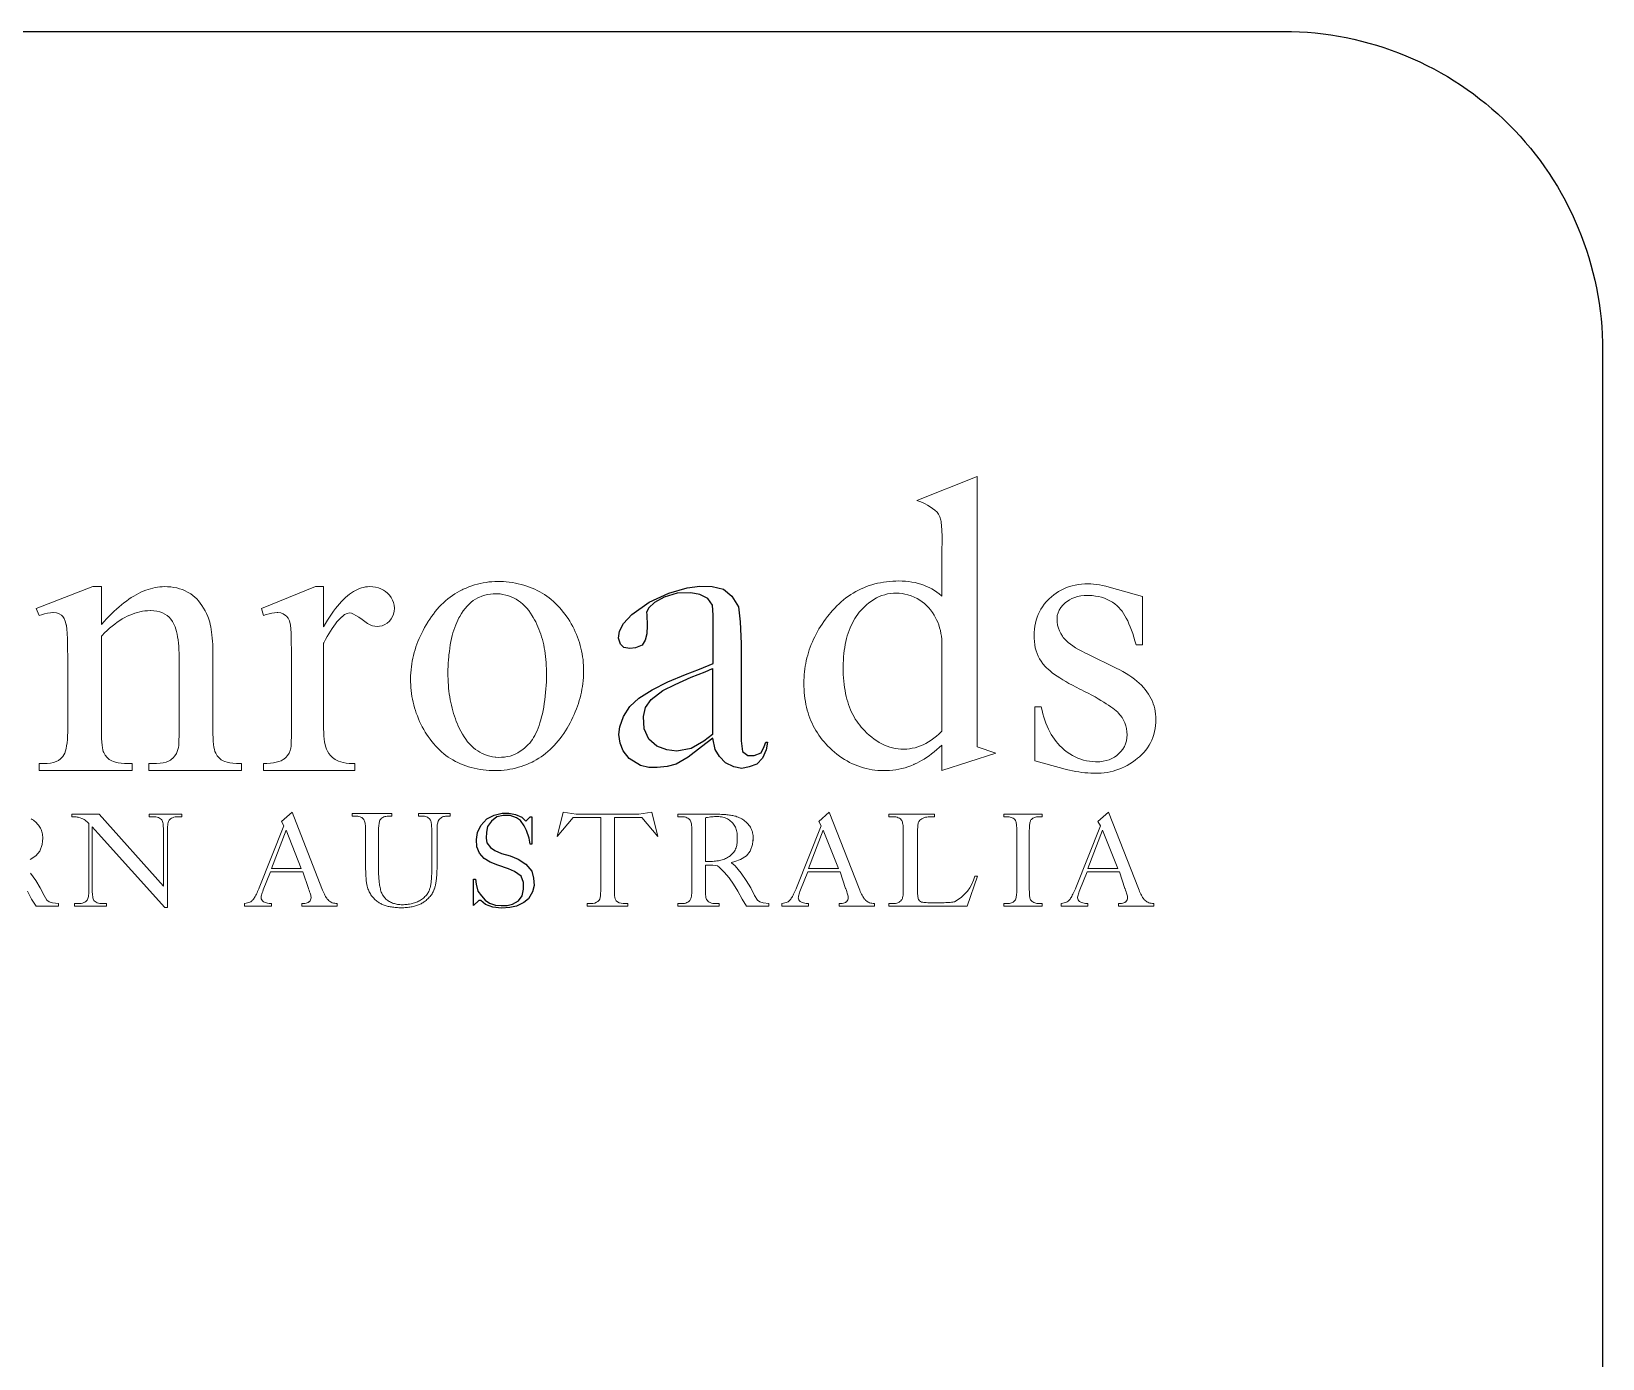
# Model space of a CAD drawing. Extents: x 154 to 1022, y -1349 to 247.
# Drawn here: x 218.94 to 243.58, y 226.25 to 247.06 of the extents above; entities that cross this region are included whole.
import ezdxf

# ---------------------------------------------------------------- set-up
doc = ezdxf.new("R2010")
doc.units = 0
doc.header["$LTSCALE"] = 12
doc.header["$MEASUREMENT"] = 0
doc.layers.add('L18', color=4, linetype='CONTINUOUS')
doc.layers.add('L35', color=3, linetype='CONTINUOUS')

msp = doc.modelspace()

# ---------------------------------------------------------------- linework, layer by layer
at = {"layer": 'L18', "lineweight": 0}
for points in [[(232.828, 239.704, -0.102516), (233.143, 239.523), (233.166, 239.489), (233.186, 239.446), (233.202, 239.393), (233.206, 239.374), (233.209, 239.35), (233.212, 239.322), (233.215, 239.29), (233.217, 239.253), (233.219, 239.212), (233.221, 239.167), (233.222, 239.117), (233.224, 239.063), (233.217, 238.925), (233.217, 238.862), (233.218, 238.795), (233.218, 238.723), (233.218, 238.206), (233.212, 238.211), (233.176, 238.241), (233.139, 238.268), (233.101, 238.294), (233.062, 238.318), (233.021, 238.339), (232.979, 238.358), (232.935, 238.376), (232.891, 238.391), (232.845, 238.405), (232.798, 238.416), (232.75, 238.425), (232.701, 238.432), (232.65, 238.437), (232.598, 238.441), (232.545, 238.442), (232.499, 238.441), (232.449, 238.439), (232.4, 238.435), (232.352, 238.43), (232.304, 238.423), (232.258, 238.415), (232.212, 238.406), (232.166, 238.395), (232.122, 238.382), (232.078, 238.369), (232.035, 238.353), (231.993, 238.336), (231.951, 238.318), (231.91, 238.298), (231.869, 238.276), (231.83, 238.253), (231.791, 238.229), (231.753, 238.203), (231.715, 238.176), (231.678, 238.147), (231.642, 238.117), (231.607, 238.085), (231.572, 238.052), (231.538, 238.017), (231.505, 237.981), (231.472, 237.943), (231.455, 237.921), (231.424, 237.883), (231.395, 237.845), (231.368, 237.806), (231.341, 237.767), (231.316, 237.728), (231.291, 237.689), (231.269, 237.649), (231.247, 237.609), (231.226, 237.568), (231.207, 237.528), (231.188, 237.487), (231.171, 237.445), (231.155, 237.404), (231.14, 237.362), (231.127, 237.32), (231.115, 237.278), (231.103, 237.235), (231.093, 237.192), (231.084, 237.149), (231.077, 237.106), (231.07, 237.062), (231.065, 237.018), (231.061, 236.974), (231.058, 236.929), (231.056, 236.884), (231.055, 236.839), (231.056, 236.79), (231.058, 236.741), (231.061, 236.693), (231.066, 236.645), (231.072, 236.598), (231.079, 236.552), (231.087, 236.507), (231.097, 236.462), (231.108, 236.418), (231.121, 236.375), (231.134, 236.333), (231.149, 236.292), (231.166, 236.251), (231.183, 236.211), (231.203, 236.172), (231.223, 236.134), (231.244, 236.096), (231.267, 236.059), (231.291, 236.023), (231.317, 235.988), (231.344, 235.953), (231.372, 235.919), (231.401, 235.886), (231.432, 235.854), (231.461, 235.826), (231.498, 235.791), (231.535, 235.758), (231.573, 235.727), (231.612, 235.697), (231.652, 235.669), (231.691, 235.644), (231.732, 235.62), (231.773, 235.597), (231.815, 235.577), (231.857, 235.558), (231.9, 235.541), (231.944, 235.526), (231.988, 235.512), (232.033, 235.501), (232.078, 235.491), (232.124, 235.483), (232.17, 235.477), (232.217, 235.472), (232.265, 235.47), (232.313, 235.469), (232.347, 235.469), (232.398, 235.471), (232.448, 235.476), (232.497, 235.482), (232.546, 235.491), (232.593, 235.501), (232.641, 235.514), (232.687, 235.528), (232.732, 235.545), (232.777, 235.564), (232.785, 235.567), (232.824, 235.585), (232.862, 235.604), (232.901, 235.626), (232.94, 235.649), (232.979, 235.675), (233.019, 235.702), (233.058, 235.732), (233.098, 235.763), (233.138, 235.797), (233.178, 235.832), (233.218, 235.869), (233.218, 235.469), (234.066, 235.743), (233.773, 235.842), (233.773, 240.079)], [(233.775, 233.812), (233.735, 233.812, -0.210234), (233.417, 233.411), (233.407, 233.409), (233.389, 233.407), (233.37, 233.404), (233.35, 233.402), (233.328, 233.4), (233.305, 233.399), (233.281, 233.398), (233.254, 233.397), (233.227, 233.396), (233.198, 233.396), (233.082, 233.396), (233.058, 233.396), (233.027, 233.397), (232.999, 233.397), (232.974, 233.398), (232.953, 233.399), (232.935, 233.401), (232.92, 233.403), (232.908, 233.405), (232.9, 233.407), (232.885, 233.414), (232.869, 233.425), (232.857, 233.44), (232.854, 233.445), (232.849, 233.458), (232.845, 233.473), (232.842, 233.491), (232.84, 233.512), (232.839, 233.535), (232.838, 233.561), (232.838, 234.505), (232.838, 234.524), (232.839, 234.551), (232.84, 234.575), (232.841, 234.597), (232.844, 234.616), (232.846, 234.633), (232.849, 234.647), (232.853, 234.659), (232.857, 234.668), (232.862, 234.677), (232.874, 234.69), (232.888, 234.703), (232.906, 234.714), (232.927, 234.724), (232.934, 234.727), (232.948, 234.732), (232.964, 234.736), (232.982, 234.739), (233.002, 234.741), (233.024, 234.743), (233.049, 234.745), (233.075, 234.745), (233.103, 234.745), (233.103, 234.785), (232.386, 234.785), (232.386, 234.745), (232.445, 234.745), (232.453, 234.745), (232.476, 234.744), (232.498, 234.741), (232.518, 234.736), (232.536, 234.729), (232.553, 234.721), (232.568, 234.711), (232.581, 234.699), (232.583, 234.697), (232.589, 234.688), (232.595, 234.676), (232.6, 234.662), (232.604, 234.646), (232.608, 234.628), (232.61, 234.607), (232.612, 234.583), (232.613, 234.558), (232.614, 234.53), (232.614, 233.6), (232.614, 233.586), (232.613, 233.56), (232.612, 233.535), (232.61, 233.514), (232.607, 233.495), (232.604, 233.478), (232.599, 233.463), (232.595, 233.452), (232.589, 233.442), (232.588, 233.44), (232.576, 233.427), (232.562, 233.415), (232.547, 233.405), (232.53, 233.397), (232.512, 233.391), (232.491, 233.387), (232.469, 233.384), (232.445, 233.383), (232.386, 233.383), (232.386, 233.344), (233.613, 233.344)]]:
    msp.add_lwpolyline(points, format="xyb", close=True, dxfattribs=at)
for points in [[(219.017, 238.01), (219.065, 237.9), (219.1, 237.912), (219.15, 237.927), (219.197, 237.937), (219.24, 237.944), (219.28, 237.946), (219.285, 237.946), (219.335, 237.941), (219.379, 237.928), (219.415, 237.906), (219.434, 237.887), (219.455, 237.854), (219.474, 237.81), (219.489, 237.756), (219.491, 237.747), (219.494, 237.726), (219.497, 237.701), (219.499, 237.672), (219.502, 237.638), (219.504, 237.6), (219.506, 237.558), (219.507, 237.511), (219.509, 237.46), (219.51, 237.405), (219.51, 237.346), (219.511, 237.282), (219.511, 237.214), (219.512, 237.141), (219.512, 236.102), (219.511, 236.073), (219.51, 236.013), (219.506, 235.956), (219.501, 235.905), (219.495, 235.858), (219.486, 235.815), (219.476, 235.777), (219.464, 235.743), (219.45, 235.714), (219.435, 235.689), (219.426, 235.678), (219.4, 235.651), (219.368, 235.629), (219.331, 235.611), (219.289, 235.597), (219.241, 235.587), (219.188, 235.581), (219.13, 235.579), (219.065, 235.579), (219.065, 235.469), (220.52, 235.469), (220.52, 235.579), (220.463, 235.579), (220.402, 235.582), (220.348, 235.586), (220.301, 235.592), (220.261, 235.6), (220.228, 235.61), (220.202, 235.622), (220.164, 235.644), (220.131, 235.673), (220.101, 235.709), (220.077, 235.75), (220.069, 235.767), (220.062, 235.794), (220.056, 235.827), (220.051, 235.868), (220.046, 235.916), (220.044, 235.971), (220.042, 236.033), (220.041, 236.102), (220.041, 237.579), (220.051, 237.589), (220.09, 237.629), (220.13, 237.666), (220.169, 237.702), (220.209, 237.735), (220.248, 237.766), (220.288, 237.795), (220.327, 237.822), (220.366, 237.847), (220.406, 237.869), (220.446, 237.89), (220.485, 237.908), (220.525, 237.924), (220.564, 237.938), (220.604, 237.95), (220.644, 237.959), (220.683, 237.967), (220.723, 237.972), (220.762, 237.975), (220.802, 237.977), (220.809, 237.977), (220.861, 237.974), (220.91, 237.967), (220.955, 237.957), (220.997, 237.942), (221.035, 237.922), (221.07, 237.9), (221.102, 237.872), (221.13, 237.841), (221.155, 237.805), (221.166, 237.786), (221.18, 237.756), (221.194, 237.723), (221.206, 237.687), (221.217, 237.649), (221.227, 237.608), (221.235, 237.564), (221.242, 237.518), (221.248, 237.469), (221.252, 237.418), (221.255, 237.364), (221.257, 237.308), (221.258, 237.249), (221.258, 236.102), (221.258, 236.076), (221.257, 236.008), (221.256, 235.95), (221.254, 235.901), (221.252, 235.863), (221.249, 235.833), (221.245, 235.814), (221.235, 235.782), (221.216, 235.739), (221.193, 235.7), (221.165, 235.667), (221.133, 235.64), (221.122, 235.632), (221.09, 235.616), (221.053, 235.602), (221.01, 235.592), (220.96, 235.585), (220.905, 235.58), (220.844, 235.579), (220.783, 235.579), (220.783, 235.469), (222.237, 235.469), (222.237, 235.579), (222.221, 235.579), (222.158, 235.58), (222.102, 235.584), (222.053, 235.59), (222.011, 235.599), (221.976, 235.609), (221.948, 235.622), (221.919, 235.639), (221.884, 235.668), (221.855, 235.702), (221.832, 235.741), (221.832, 235.743), (221.821, 235.769), (221.812, 235.801), (221.805, 235.838), (221.799, 235.88), (221.794, 235.928), (221.79, 235.98), (221.788, 236.038), (221.788, 236.102), (221.788, 237.298), (221.788, 237.331), (221.787, 237.389), (221.785, 237.444), (221.782, 237.497), (221.778, 237.547), (221.774, 237.595), (221.768, 237.64), (221.762, 237.683), (221.755, 237.724), (221.747, 237.762), (221.738, 237.797), (221.728, 237.83), (221.717, 237.86), (221.708, 237.883), (221.687, 237.93), (221.665, 237.975), (221.642, 238.018), (221.617, 238.058), (221.591, 238.095), (221.563, 238.129), (221.535, 238.161), (221.505, 238.19), (221.473, 238.216), (221.441, 238.24), (221.43, 238.247), (221.391, 238.269), (221.351, 238.289), (221.31, 238.306), (221.266, 238.32), (221.222, 238.332), (221.175, 238.341), (221.127, 238.348), (221.078, 238.351), (221.027, 238.353), (220.992, 238.352), (220.956, 238.349), (220.919, 238.345), (220.883, 238.339), (220.846, 238.331), (220.809, 238.321), (220.772, 238.31), (220.735, 238.297), (220.697, 238.282), (220.66, 238.265), (220.623, 238.247), (220.585, 238.227), (220.547, 238.205), (220.509, 238.181), (220.471, 238.156), (220.432, 238.128), (220.394, 238.1), (220.355, 238.069), (220.317, 238.036), (220.277, 238.002), (220.239, 237.966), (220.199, 237.928), (220.16, 237.889), (220.121, 237.847), (220.081, 237.804), (220.041, 237.759), (220.041, 238.353), (219.903, 238.353)], [(222.549, 238.01), (222.58, 237.9), (222.622, 237.915), (222.668, 237.929), (222.712, 237.938), (222.754, 237.944), (222.794, 237.946), (222.805, 237.946), (222.851, 237.94), (222.892, 237.926), (222.929, 237.903), (222.943, 237.89), (222.967, 237.858), (222.987, 237.817), (223.002, 237.769), (223.004, 237.754), (223.007, 237.733), (223.009, 237.707), (223.011, 237.676), (223.013, 237.64), (223.015, 237.6), (223.016, 237.555), (223.017, 237.505), (223.018, 237.451), (223.019, 237.391), (223.02, 237.327), (223.02, 237.258), (223.02, 237.185), (223.02, 236.099), (223.02, 236.059), (223.019, 235.993), (223.018, 235.937), (223.016, 235.89), (223.013, 235.852), (223.009, 235.822), (223.005, 235.802), (223, 235.785), (222.982, 235.741), (222.958, 235.703), (222.931, 235.672), (222.898, 235.646), (222.888, 235.64), (222.857, 235.624), (222.821, 235.61), (222.781, 235.599), (222.737, 235.59), (222.689, 235.584), (222.636, 235.58), (222.58, 235.579), (222.58, 235.469), (224.014, 235.469), (224.014, 235.579), (223.979, 235.579), (223.926, 235.582), (223.877, 235.587), (223.833, 235.595), (223.792, 235.606), (223.756, 235.618), (223.724, 235.634), (223.703, 235.645), (223.664, 235.673), (223.631, 235.703), (223.604, 235.736), (223.583, 235.771), (223.57, 235.802), (223.558, 235.837), (223.548, 235.875), (223.539, 235.918), (223.533, 235.964), (223.528, 236.013), (223.526, 236.066), (223.525, 236.123), (223.525, 237.466), (223.528, 237.472), (223.554, 237.522), (223.58, 237.57), (223.606, 237.615), (223.632, 237.657), (223.658, 237.696), (223.683, 237.733), (223.709, 237.768), (223.734, 237.799), (223.759, 237.828), (223.784, 237.855), (223.809, 237.879), (223.813, 237.882), (223.853, 237.914), (223.892, 237.933), (223.928, 237.94), (223.93, 237.94), (223.959, 237.935), (223.993, 237.922), (224.032, 237.902), (224.077, 237.873), (224.127, 237.836), (224.169, 237.804), (224.211, 237.777), (224.252, 237.756), (224.291, 237.741), (224.329, 237.732), (224.365, 237.729), (224.402, 237.731), (224.444, 237.741), (224.484, 237.757), (224.521, 237.781), (224.555, 237.811), (224.556, 237.812), (224.584, 237.846), (224.606, 237.884), (224.622, 237.924), (224.631, 237.967), (224.635, 238.013), (224.635, 238.018), (224.631, 238.061), (224.622, 238.103), (224.606, 238.142), (224.585, 238.181), (224.557, 238.217), (224.524, 238.252), (224.497, 238.275), (224.462, 238.298), (224.424, 238.318), (224.383, 238.333), (224.34, 238.344), (224.294, 238.351), (224.246, 238.353), (224.246, 238.353), (224.214, 238.352), (224.182, 238.348), (224.15, 238.342), (224.118, 238.334), (224.086, 238.323), (224.054, 238.31), (224.023, 238.294), (223.991, 238.277), (223.959, 238.256), (223.928, 238.234), (223.897, 238.209), (223.865, 238.181), (223.834, 238.152), (223.803, 238.119), (223.771, 238.085), (223.74, 238.048), (223.71, 238.009), (223.678, 237.967), (223.647, 237.923), (223.617, 237.876), (223.586, 237.828), (223.555, 237.776), (223.525, 237.723), (223.525, 238.353), (223.396, 238.353)], [(225.695, 238.303), (225.656, 238.283), (225.618, 238.261), (225.58, 238.239), (225.543, 238.214), (225.507, 238.188), (225.472, 238.16), (225.437, 238.131), (225.403, 238.1), (225.37, 238.067), (225.338, 238.034), (225.306, 237.998), (225.276, 237.962), (225.246, 237.923), (225.216, 237.883), (225.188, 237.842), (225.16, 237.799), (225.157, 237.795), (225.132, 237.752), (225.107, 237.71), (225.084, 237.667), (225.062, 237.624), (225.041, 237.581), (225.022, 237.538), (225.004, 237.494), (224.987, 237.451), (224.972, 237.407), (224.958, 237.364), (224.945, 237.32), (224.934, 237.276), (224.923, 237.231), (224.915, 237.187), (224.907, 237.143), (224.901, 237.098), (224.896, 237.053), (224.895, 237.05), (224.892, 237.002), (224.889, 236.955), (224.888, 236.908), (224.888, 236.861), (224.89, 236.815), (224.893, 236.769), (224.897, 236.723), (224.902, 236.677), (224.909, 236.632), (224.917, 236.587), (224.927, 236.543), (224.938, 236.499), (224.95, 236.455), (224.963, 236.411), (224.978, 236.368), (224.994, 236.325), (225.012, 236.282), (225.03, 236.24), (225.051, 236.198), (225.072, 236.156), (225.095, 236.114), (225.119, 236.073), (225.139, 236.041), (225.165, 236.001), (225.193, 235.962), (225.221, 235.925), (225.25, 235.89), (225.28, 235.856), (225.311, 235.823), (225.342, 235.792), (225.375, 235.762), (225.409, 235.734), (225.443, 235.707), (225.479, 235.681), (225.515, 235.657), (225.552, 235.635), (225.591, 235.613), (225.63, 235.594), (225.67, 235.575), (225.711, 235.559), (225.753, 235.543), (225.796, 235.529), (225.84, 235.517), (225.884, 235.505), (225.93, 235.496), (225.977, 235.487), (226.024, 235.481), (226.073, 235.475), (226.119, 235.472), (226.166, 235.469), (226.214, 235.469), (226.261, 235.47), (226.308, 235.472), (226.354, 235.476), (226.4, 235.481), (226.445, 235.489), (226.49, 235.497), (226.535, 235.508), (226.579, 235.52), (226.623, 235.533), (226.666, 235.548), (226.709, 235.565), (226.752, 235.583), (226.794, 235.603), (226.82, 235.617), (226.859, 235.638), (226.897, 235.661), (226.934, 235.686), (226.971, 235.711), (227.006, 235.739), (227.041, 235.767), (227.075, 235.798), (227.108, 235.829), (227.14, 235.862), (227.171, 235.897), (227.202, 235.933), (227.232, 235.97), (227.26, 236.009), (227.289, 236.05), (227.316, 236.092), (227.342, 236.135), (227.364, 236.173), (227.388, 236.216), (227.41, 236.26), (227.432, 236.304), (227.452, 236.347), (227.471, 236.391), (227.488, 236.435), (227.505, 236.479), (227.52, 236.523), (227.533, 236.567), (227.546, 236.611), (227.557, 236.655), (227.567, 236.699), (227.575, 236.743), (227.583, 236.787), (227.589, 236.832), (227.594, 236.876), (227.594, 236.882), (227.598, 236.929), (227.601, 236.977), (227.602, 237.024), (227.601, 237.071), (227.599, 237.117), (227.596, 237.164), (227.592, 237.209), (227.586, 237.255), (227.578, 237.3), (227.57, 237.344), (227.56, 237.389), (227.548, 237.432), (227.535, 237.476), (227.521, 237.519), (227.506, 237.562), (227.489, 237.604), (227.47, 237.646), (227.451, 237.688), (227.43, 237.729), (227.407, 237.77), (227.383, 237.81), (227.358, 237.851), (227.339, 237.88), (227.311, 237.918), (227.283, 237.955), (227.254, 237.991), (227.224, 238.026), (227.193, 238.059), (227.161, 238.09), (227.128, 238.12), (227.095, 238.15), (227.06, 238.177), (227.025, 238.203), (226.989, 238.228), (226.952, 238.251), (226.913, 238.273), (226.874, 238.293), (226.835, 238.313), (226.794, 238.33), (226.752, 238.347), (226.71, 238.362), (226.666, 238.376), (226.622, 238.388), (226.577, 238.399), (226.531, 238.408), (226.484, 238.417), (226.436, 238.423), (226.387, 238.429), (226.347, 238.432), (226.3, 238.434), (226.254, 238.435), (226.208, 238.433), (226.162, 238.431), (226.116, 238.426), (226.071, 238.42), (226.026, 238.412), (225.98, 238.403), (225.935, 238.392), (225.89, 238.379), (225.846, 238.365), (225.801, 238.349), (225.757, 238.331), (225.713, 238.312)], [(226.224, 235.679), (226.212, 235.68), (226.17, 235.686), (226.129, 235.695), (226.089, 235.706), (226.05, 235.72), (226.012, 235.736), (225.976, 235.755), (225.94, 235.777), (225.906, 235.801), (225.873, 235.827), (225.841, 235.856), (225.811, 235.888), (225.781, 235.922), (225.753, 235.959), (225.726, 235.998), (225.7, 236.04), (225.676, 236.085), (225.652, 236.132), (225.63, 236.181), (225.622, 236.2), (225.605, 236.24), (225.59, 236.281), (225.576, 236.322), (225.562, 236.363), (225.55, 236.406), (225.538, 236.448), (225.528, 236.492), (225.518, 236.535), (225.509, 236.58), (225.502, 236.624), (225.495, 236.67), (225.489, 236.716), (225.484, 236.762), (225.48, 236.809), (225.477, 236.856), (225.475, 236.904), (225.474, 236.953), (225.473, 237.002), (225.474, 237.052), (225.476, 237.102), (225.478, 237.152), (225.482, 237.203), (225.486, 237.255), (225.489, 237.283), (225.496, 237.338), (225.503, 237.39), (225.511, 237.441), (225.52, 237.491), (225.53, 237.539), (225.541, 237.585), (225.553, 237.629), (225.566, 237.672), (225.58, 237.714), (225.595, 237.754), (225.611, 237.792), (225.628, 237.828), (225.645, 237.863), (225.658, 237.886), (225.685, 237.932), (225.713, 237.974), (225.743, 238.013), (225.773, 238.048), (225.805, 238.08), (225.838, 238.109), (225.871, 238.135), (225.906, 238.157), (225.943, 238.176), (225.958, 238.183), (226.004, 238.202), (226.05, 238.217), (226.096, 238.228), (226.141, 238.237), (226.185, 238.241), (226.23, 238.242), (226.274, 238.24), (226.291, 238.238), (226.336, 238.231), (226.38, 238.222), (226.423, 238.209), (226.464, 238.195), (226.504, 238.177), (226.542, 238.156), (226.579, 238.133), (226.614, 238.108), (226.648, 238.079), (226.681, 238.048), (226.712, 238.014), (226.742, 237.977), (226.77, 237.937), (226.797, 237.895), (226.812, 237.87), (226.832, 237.834), (226.851, 237.799), (226.868, 237.762), (226.885, 237.724), (226.901, 237.686), (226.915, 237.647), (226.929, 237.607), (226.942, 237.566), (226.954, 237.524), (226.965, 237.482), (226.975, 237.439), (226.984, 237.395), (226.992, 237.35), (226.998, 237.305), (227.004, 237.258), (227.009, 237.211), (227.013, 237.163), (227.016, 237.114), (227.018, 237.065), (227.02, 237.014), (227.02, 236.963), (227.019, 236.911), (227.017, 236.858), (227.014, 236.805), (227.01, 236.751), (227.005, 236.695), (226.999, 236.637), (226.992, 236.577), (226.984, 236.52), (226.975, 236.464), (226.965, 236.41), (226.954, 236.359), (226.943, 236.31), (226.93, 236.262), (226.917, 236.217), (226.903, 236.174), (226.887, 236.132), (226.871, 236.093), (226.854, 236.056), (226.836, 236.021), (226.818, 235.988), (226.798, 235.957), (226.777, 235.928), (226.756, 235.901), (226.734, 235.876), (226.718, 235.86), (226.682, 235.827), (226.646, 235.797), (226.608, 235.771), (226.57, 235.747), (226.53, 235.727), (226.489, 235.711), (226.448, 235.697), (226.405, 235.687), (226.361, 235.68), (226.316, 235.677), (226.271, 235.676)], [(232.783, 238.189), (232.831, 238.166), (232.871, 238.143), (232.909, 238.117), (232.946, 238.088), (232.98, 238.057), (233.012, 238.023), (233.042, 237.987), (233.07, 237.948), (233.097, 237.906), (233.114, 237.875), (233.135, 237.835), (233.153, 237.794), (233.169, 237.752), (233.183, 237.709), (233.195, 237.665), (233.205, 237.62), (233.212, 237.574), (233.218, 237.527), (233.218, 236.083), (233.214, 236.08), (233.173, 236.042), (233.133, 236.007), (233.092, 235.975), (233.05, 235.945), (233.009, 235.919), (232.967, 235.895), (232.925, 235.874), (232.883, 235.855), (232.841, 235.84), (232.798, 235.827), (232.755, 235.818), (232.712, 235.811), (232.669, 235.806), (232.626, 235.805), (232.622, 235.805), (232.577, 235.807), (232.533, 235.81), (232.489, 235.817), (232.446, 235.826), (232.403, 235.838), (232.361, 235.852), (232.319, 235.869), (232.278, 235.889), (232.237, 235.911), (232.197, 235.935), (232.157, 235.962), (232.118, 235.991), (232.079, 236.024), (232.042, 236.058), (232.004, 236.096), (231.967, 236.136), (231.955, 236.149), (231.93, 236.179), (231.906, 236.21), (231.883, 236.243), (231.861, 236.276), (231.841, 236.311), (231.821, 236.347), (231.803, 236.384), (231.786, 236.423), (231.77, 236.462), (231.755, 236.503), (231.742, 236.545), (231.73, 236.588), (231.718, 236.632), (231.709, 236.677), (231.7, 236.723), (231.692, 236.771), (231.686, 236.82), (231.68, 236.87), (231.676, 236.921), (231.673, 236.973), (231.672, 237.026), (231.671, 237.081), (231.671, 237.094), (231.672, 237.148), (231.674, 237.201), (231.677, 237.253), (231.682, 237.304), (231.688, 237.353), (231.695, 237.401), (231.703, 237.448), (231.713, 237.494), (231.724, 237.539), (231.736, 237.582), (231.749, 237.624), (231.764, 237.665), (231.779, 237.705), (231.797, 237.744), (231.815, 237.781), (231.834, 237.817), (231.855, 237.852), (231.877, 237.886), (231.9, 237.919), (231.924, 237.951), (231.95, 237.981), (231.977, 238.01), (231.998, 238.032), (232.036, 238.067), (232.075, 238.099), (232.114, 238.128), (232.154, 238.154), (232.195, 238.177), (232.237, 238.197), (232.28, 238.214), (232.323, 238.227), (232.367, 238.238), (232.412, 238.246), (232.458, 238.25), (232.505, 238.252), (232.548, 238.25), (232.594, 238.245), (232.64, 238.237), (232.687, 238.224), (232.735, 238.209)], [(235.646, 235.606), (235.627, 235.606), (235.579, 235.609), (235.532, 235.614), (235.486, 235.622), (235.441, 235.634), (235.396, 235.647), (235.352, 235.664), (235.309, 235.684), (235.267, 235.706), (235.225, 235.731), (235.184, 235.759), (235.144, 235.79), (235.105, 235.824), (235.099, 235.829), (235.068, 235.859), (235.038, 235.891), (235.01, 235.924), (234.983, 235.959), (234.958, 235.997), (234.934, 236.035), (234.911, 236.076), (234.889, 236.119), (234.87, 236.164), (234.851, 236.21), (234.833, 236.258), (234.818, 236.308), (234.803, 236.36), (234.789, 236.413), (234.778, 236.469), (234.676, 236.469), (234.676, 235.62), (235.113, 235.501), (235.166, 235.488), (235.218, 235.477), (235.269, 235.466), (235.319, 235.456), (235.368, 235.448), (235.415, 235.441), (235.462, 235.436), (235.508, 235.431), (235.553, 235.428), (235.597, 235.427), (235.64, 235.426), (235.667, 235.426), (235.715, 235.429), (235.763, 235.433), (235.811, 235.44), (235.857, 235.449), (235.903, 235.46), (235.948, 235.474), (235.993, 235.489), (236.037, 235.507), (236.08, 235.527), (236.123, 235.55), (236.165, 235.574), (236.207, 235.601), (236.248, 235.63), (236.288, 235.661), (236.316, 235.686), (236.352, 235.719), (236.385, 235.753), (236.415, 235.79), (236.443, 235.827), (236.468, 235.866), (236.491, 235.906), (236.511, 235.947), (236.528, 235.99), (236.542, 236.034), (236.554, 236.08), (236.563, 236.127), (236.57, 236.175), (236.574, 236.225), (236.575, 236.276), (236.574, 236.314), (236.571, 236.356), (236.565, 236.398), (236.557, 236.438), (236.547, 236.479), (236.534, 236.518), (236.519, 236.557), (236.501, 236.594), (236.482, 236.632), (236.459, 236.668), (236.435, 236.704), (236.408, 236.739), (236.379, 236.773), (236.347, 236.806), (236.313, 236.839), (236.276, 236.871), (236.238, 236.902), (236.196, 236.933), (236.153, 236.963), (236.107, 236.992), (236.058, 237.02), (236.008, 237.048), (235.954, 237.074), (235.508, 237.292), (235.469, 237.311), (235.414, 237.339), (235.363, 237.368), (235.316, 237.396), (235.274, 237.424), (235.235, 237.451), (235.201, 237.478), (235.171, 237.505), (235.145, 237.532), (235.123, 237.558), (235.108, 237.578), (235.083, 237.618), (235.062, 237.66), (235.046, 237.704), (235.034, 237.751), (235.027, 237.8), (235.025, 237.851), (235.025, 237.857), (235.029, 237.901), (235.041, 237.944), (235.059, 237.985), (235.085, 238.025), (235.117, 238.064), (235.157, 238.102), (235.181, 238.122), (235.219, 238.147), (235.259, 238.168), (235.302, 238.185), (235.348, 238.198), (235.397, 238.207), (235.448, 238.213), (235.502, 238.215), (235.526, 238.215), (235.578, 238.212), (235.628, 238.206), (235.677, 238.198), (235.724, 238.186), (235.769, 238.171), (235.812, 238.154), (235.853, 238.133), (235.893, 238.109), (235.931, 238.083), (235.967, 238.053), (235.971, 238.049), (235.996, 238.025), (236.02, 237.997), (236.044, 237.967), (236.067, 237.933), (236.09, 237.897), (236.111, 237.858), (236.133, 237.816), (236.153, 237.771), (236.173, 237.723), (236.193, 237.673), (236.211, 237.619), (236.229, 237.563), (236.247, 237.503), (236.263, 237.442), (236.364, 237.442), (236.364, 238.2), (235.843, 238.346), (235.789, 238.359), (235.739, 238.37), (235.69, 238.379), (235.643, 238.387), (235.598, 238.392), (235.555, 238.395), (235.514, 238.396), (235.462, 238.395), (235.41, 238.391), (235.36, 238.385), (235.311, 238.377), (235.264, 238.366), (235.218, 238.353), (235.174, 238.338), (235.131, 238.32), (235.089, 238.3), (235.049, 238.277), (235.01, 238.252), (234.973, 238.225), (234.937, 238.195), (234.903, 238.163), (234.889, 238.149), (234.855, 238.113), (234.825, 238.076), (234.797, 238.038), (234.772, 237.998), (234.749, 237.957), (234.729, 237.915), (234.712, 237.872), (234.698, 237.827), (234.686, 237.781), (234.676, 237.734), (234.67, 237.686), (234.666, 237.636), (234.664, 237.585), (234.665, 237.546), (234.669, 237.494), (234.675, 237.443), (234.684, 237.395), (234.697, 237.348), (234.712, 237.304), (234.73, 237.261), (234.751, 237.22), (234.775, 237.182), (234.802, 237.145), (234.812, 237.133), (234.833, 237.108), (234.858, 237.082), (234.886, 237.057), (234.917, 237.031), (234.95, 237.004), (234.987, 236.977), (235.026, 236.95), (235.068, 236.922), (235.113, 236.894), (235.161, 236.866), (235.212, 236.836), (235.266, 236.807), (235.323, 236.777), (235.383, 236.747), (235.396, 236.741), (235.456, 236.71), (235.514, 236.681), (235.568, 236.652), (235.62, 236.624), (235.669, 236.596), (235.714, 236.569), (235.757, 236.543), (235.797, 236.518), (235.834, 236.494), (235.868, 236.47), (235.9, 236.447), (235.928, 236.425), (235.953, 236.404), (235.976, 236.383), (235.984, 236.375), (236.017, 236.339), (236.045, 236.301), (236.069, 236.26), (236.088, 236.218), (236.103, 236.173), (236.114, 236.127), (236.12, 236.079), (236.123, 236.029), (236.12, 235.981), (236.112, 235.934), (236.099, 235.889), (236.08, 235.847), (236.056, 235.806), (236.026, 235.768), (235.991, 235.732), (235.962, 235.707), (235.924, 235.68), (235.884, 235.658), (235.842, 235.639), (235.796, 235.625), (235.749, 235.614), (235.698, 235.608)], [(219.844, 233.593), (219.843, 233.564), (219.842, 233.538), (219.84, 233.515), (219.837, 233.494), (219.834, 233.476), (219.829, 233.461), (219.824, 233.448), (219.818, 233.438), (219.81, 233.429), (219.797, 233.417), (219.781, 233.406), (219.764, 233.398), (219.745, 233.391), (219.723, 233.387), (219.7, 233.384), (219.674, 233.383), (219.619, 233.383), (219.619, 233.344), (220.121, 233.344), (220.121, 233.383), (220.065, 233.383), (220.039, 233.384), (220.016, 233.386), (219.994, 233.391), (219.975, 233.397), (219.957, 233.406), (219.942, 233.416), (219.928, 233.427), (219.923, 233.433), (219.917, 233.444), (219.911, 233.457), (219.907, 233.473), (219.903, 233.492), (219.9, 233.513), (219.898, 233.537), (219.897, 233.564), (219.896, 233.593), (219.896, 234.585), (219.989, 234.481), (221.034, 233.32), (221.076, 233.32), (221.076, 234.535), (221.076, 234.535), (221.077, 234.564), (221.078, 234.59), (221.08, 234.614), (221.083, 234.635), (221.087, 234.653), (221.091, 234.668), (221.096, 234.68), (221.102, 234.69), (221.109, 234.699), (221.123, 234.711), (221.138, 234.722), (221.155, 234.73), (221.175, 234.737), (221.196, 234.742), (221.219, 234.745), (221.245, 234.745), (221.301, 234.745), (221.301, 234.785), (220.789, 234.785), (220.789, 234.745), (220.844, 234.745), (220.869, 234.745), (220.893, 234.742), (220.915, 234.737), (220.934, 234.731), (220.951, 234.723), (220.967, 234.713), (220.98, 234.701), (220.985, 234.695), (220.992, 234.684), (220.998, 234.671), (221.002, 234.655), (221.006, 234.636), (221.009, 234.615), (221.011, 234.591), (221.013, 234.564), (221.013, 234.535), (221.013, 233.657), (220.005, 234.785), (219.575, 234.785), (219.575, 234.745), (219.595, 234.745), (219.62, 234.744), (219.642, 234.742), (219.662, 234.74), (219.678, 234.736), (219.685, 234.734), (219.709, 234.726), (219.731, 234.718), (219.751, 234.71), (219.768, 234.701), (219.783, 234.692), (219.791, 234.686), (219.803, 234.677), (219.817, 234.665), (219.832, 234.651), (219.844, 234.64), (219.844, 233.593)], [(222.863, 234.669), (222.901, 234.601), (222.515, 233.632), (222.509, 233.616), (222.499, 233.593), (222.489, 233.571), (222.48, 233.55), (222.47, 233.531), (222.461, 233.513), (222.451, 233.496), (222.442, 233.481), (222.433, 233.467), (222.425, 233.454), (222.416, 233.443), (222.407, 233.433), (222.399, 233.424), (222.394, 233.42), (222.383, 233.412), (222.369, 233.406), (222.352, 233.399), (222.333, 233.393), (222.311, 233.388), (222.286, 233.383), (222.286, 233.344), (222.706, 233.344), (222.706, 233.383), (222.694, 233.384), (222.669, 233.387), (222.647, 233.39), (222.627, 233.394), (222.61, 233.398), (222.596, 233.403), (222.584, 233.409), (222.575, 233.416), (222.564, 233.425), (222.553, 233.44), (222.546, 233.456), (222.544, 233.473), (222.545, 233.485), (222.547, 233.499), (222.55, 233.516), (222.555, 233.534), (222.562, 233.553), (222.57, 233.575), (222.579, 233.599), (222.694, 233.883), (223.201, 233.883), (223.286, 233.619), (223.287, 233.616), (223.297, 233.592), (223.305, 233.57), (223.312, 233.549), (223.317, 233.53), (223.322, 233.513), (223.325, 233.497), (223.327, 233.483), (223.327, 233.471), (223.326, 233.458), (223.321, 233.441), (223.312, 233.426), (223.298, 233.412), (223.294, 233.408), (223.282, 233.402), (223.268, 233.396), (223.251, 233.391), (223.231, 233.387), (223.21, 233.385), (223.185, 233.383), (223.185, 233.344), (223.736, 233.344), (223.736, 233.383), (223.718, 233.385), (223.698, 233.388), (223.679, 233.392), (223.661, 233.397), (223.645, 233.404), (223.63, 233.412), (223.616, 233.421), (223.603, 233.432), (223.599, 233.436), (223.591, 233.445), (223.582, 233.455), (223.573, 233.467), (223.564, 233.481), (223.555, 233.496), (223.545, 233.513), (223.536, 233.531), (223.526, 233.55), (223.516, 233.572), (223.506, 233.595), (223.496, 233.619), (223.03, 234.818)], [(224.761, 233.366), (224.741, 233.366), (224.722, 233.367), (224.703, 233.369), (224.685, 233.371), (224.668, 233.374), (224.651, 233.378), (224.634, 233.382), (224.619, 233.387), (224.603, 233.392), (224.589, 233.399), (224.575, 233.406), (224.56, 233.414), (224.544, 233.423), (224.529, 233.433), (224.515, 233.444), (224.502, 233.455), (224.489, 233.467), (224.478, 233.479), (224.468, 233.492), (224.458, 233.505), (224.456, 233.508), (224.449, 233.521), (224.442, 233.534), (224.435, 233.549), (224.429, 233.564), (224.423, 233.58), (224.418, 233.597), (224.414, 233.615), (224.41, 233.634), (224.406, 233.654), (224.403, 233.674), (224.4, 233.693), (224.398, 233.712), (224.395, 233.731), (224.393, 233.749), (224.392, 233.767), (224.39, 233.785), (224.389, 233.802), (224.388, 233.819), (224.387, 233.835), (224.387, 233.851), (224.387, 233.867), (224.387, 234.539), (224.387, 234.548), (224.387, 234.573), (224.388, 234.595), (224.39, 234.615), (224.393, 234.634), (224.396, 234.65), (224.399, 234.665), (224.403, 234.678), (224.408, 234.689), (224.413, 234.698), (224.419, 234.705), (224.429, 234.717), (224.441, 234.727), (224.454, 234.735), (224.469, 234.742), (224.485, 234.747), (224.502, 234.751), (224.521, 234.754), (224.541, 234.754), (224.596, 234.754), (224.596, 234.794), (223.973, 234.794), (223.973, 234.754), (224.028, 234.754), (224.04, 234.754), (224.06, 234.753), (224.078, 234.75), (224.095, 234.745), (224.11, 234.739), (224.124, 234.732), (224.136, 234.723), (224.147, 234.713), (224.15, 234.709), (224.156, 234.7), (224.162, 234.688), (224.167, 234.676), (224.171, 234.661), (224.174, 234.645), (224.177, 234.627), (224.18, 234.607), (224.181, 234.586), (224.182, 234.563), (224.183, 234.539), (224.183, 233.975), (224.183, 233.966), (224.183, 233.941), (224.183, 233.917), (224.184, 233.894), (224.184, 233.871), (224.185, 233.85), (224.186, 233.829), (224.187, 233.809), (224.189, 233.789), (224.19, 233.771), (224.192, 233.753), (224.193, 233.736), (224.195, 233.72), (224.197, 233.705), (224.2, 233.69), (224.202, 233.677), (224.205, 233.664), (224.207, 233.652), (224.21, 233.64), (224.213, 233.63), (224.217, 233.62), (224.219, 233.614), (224.226, 233.597), (224.233, 233.581), (224.241, 233.565), (224.249, 233.55), (224.258, 233.535), (224.267, 233.521), (224.277, 233.507), (224.288, 233.493), (224.299, 233.48), (224.31, 233.468), (224.322, 233.455), (224.335, 233.444), (224.348, 233.432), (224.361, 233.421), (224.375, 233.41), (224.39, 233.4), (224.395, 233.397), (224.406, 233.39), (224.419, 233.383), (224.432, 233.376), (224.445, 233.37), (224.459, 233.364), (224.473, 233.359), (224.488, 233.353), (224.503, 233.349), (224.519, 233.344), (224.536, 233.34), (224.552, 233.336), (224.57, 233.333), (224.588, 233.33), (224.606, 233.327), (224.625, 233.325), (224.644, 233.323), (224.664, 233.321), (224.684, 233.32), (224.705, 233.319), (224.726, 233.319), (224.748, 233.318), (224.761, 233.318), (224.782, 233.319), (224.802, 233.32), (224.822, 233.321), (224.841, 233.323), (224.86, 233.325), (224.878, 233.327), (224.896, 233.33), (224.914, 233.333), (224.931, 233.337), (224.948, 233.341), (224.964, 233.346), (224.98, 233.351), (224.995, 233.356), (225.01, 233.362), (225.025, 233.368), (225.039, 233.374), (225.053, 233.381), (225.066, 233.389), (225.079, 233.396), (225.091, 233.405), (225.1, 233.411), (225.116, 233.422), (225.13, 233.433), (225.144, 233.445), (225.158, 233.457), (225.17, 233.47), (225.182, 233.482), (225.194, 233.495), (225.204, 233.509), (225.214, 233.522), (225.224, 233.536), (225.232, 233.55), (225.24, 233.565), (225.248, 233.579), (225.254, 233.594), (225.26, 233.61), (225.262, 233.614), (225.266, 233.627), (225.27, 233.64), (225.274, 233.654), (225.277, 233.668), (225.28, 233.683), (225.283, 233.698), (225.286, 233.714), (225.289, 233.731), (225.291, 233.748), (225.293, 233.765), (225.295, 233.783), (225.297, 233.801), (225.299, 233.82), (225.3, 233.84), (225.301, 233.86), (225.302, 233.881), (225.302, 233.902), (225.303, 233.923), (225.303, 233.945), (225.303, 234.53), (225.303, 234.555), (225.304, 234.578), (225.305, 234.6), (225.307, 234.619), (225.309, 234.636), (225.313, 234.651), (225.316, 234.664), (225.32, 234.675), (225.325, 234.683), (225.327, 234.686), (225.338, 234.701), (225.349, 234.713), (225.362, 234.724), (225.375, 234.733), (225.389, 234.741), (225.404, 234.747), (225.421, 234.751), (225.438, 234.754), (225.456, 234.754), (225.51, 234.754), (225.51, 234.794), (225.012, 234.794), (225.012, 234.754), (225.066, 234.754), (225.085, 234.754), (225.104, 234.752), (225.121, 234.748), (225.138, 234.743), (225.153, 234.736), (225.166, 234.728), (225.179, 234.719), (225.19, 234.708), (225.19, 234.707), (225.196, 234.699), (225.201, 234.69), (225.205, 234.678), (225.209, 234.664), (225.212, 234.648), (225.215, 234.63), (225.217, 234.61), (225.218, 234.588), (225.219, 234.565), (225.219, 234.539), (225.219, 233.911), (225.219, 233.893), (225.219, 233.869), (225.219, 233.846), (225.218, 233.825), (225.217, 233.803), (225.216, 233.783), (225.214, 233.763), (225.213, 233.744), (225.211, 233.726), (225.209, 233.709), (225.206, 233.692), (225.204, 233.676), (225.201, 233.661), (225.198, 233.647), (225.194, 233.633), (225.191, 233.62), (225.187, 233.608), (225.183, 233.597), (225.179, 233.586), (225.173, 233.572), (225.165, 233.558), (225.157, 233.544), (225.147, 233.53), (225.137, 233.517), (225.126, 233.505), (225.114, 233.492), (225.102, 233.481), (225.088, 233.469), (225.074, 233.458), (225.059, 233.448), (225.043, 233.438), (225.026, 233.428), (225.025, 233.427), (225.01, 233.419), (224.995, 233.412), (224.979, 233.405), (224.964, 233.399), (224.948, 233.393), (224.931, 233.388), (224.915, 233.384), (224.898, 233.379), (224.869, 233.376), (224.851, 233.373), (224.834, 233.37), (224.816, 233.369), (224.798, 233.367), (224.779, 233.366)], [(227.484, 234.785), (227.278, 234.816), (227.185, 234.437), (227.439, 234.733), (227.869, 234.733), (227.869, 233.593), (227.869, 233.582), (227.868, 233.541), (227.864, 233.505), (227.859, 233.477), (227.853, 233.454), (227.844, 233.438), (227.826, 233.418), (227.803, 233.403), (227.776, 233.392), (227.744, 233.385), (227.708, 233.383), (227.655, 233.383), (227.655, 233.344), (228.296, 233.344), (228.296, 233.383), (228.244, 233.383), (228.222, 233.383), (228.188, 233.388), (228.159, 233.397), (228.134, 233.41), (228.113, 233.427), (228.106, 233.437), (228.098, 233.456), (228.091, 233.481), (228.087, 233.512), (228.084, 233.55), (228.083, 233.593), (228.083, 234.733), (228.512, 234.733), (228.765, 234.437), (228.673, 234.816), (228.467, 234.785)], [(231.287, 234.669), (231.325, 234.601), (230.939, 233.632), (230.933, 233.616), (230.923, 233.593), (230.913, 233.571), (230.904, 233.55), (230.894, 233.531), (230.885, 233.513), (230.875, 233.496), (230.866, 233.481), (230.857, 233.467), (230.849, 233.454), (230.84, 233.443), (230.831, 233.433), (230.823, 233.424), (230.818, 233.42), (230.807, 233.412), (230.793, 233.406), (230.776, 233.399), (230.757, 233.393), (230.735, 233.388), (230.71, 233.383), (230.71, 233.344), (231.13, 233.344), (231.13, 233.383), (231.118, 233.384), (231.093, 233.387), (231.071, 233.39), (231.051, 233.394), (231.034, 233.398), (231.02, 233.403), (231.008, 233.409), (230.999, 233.416), (230.988, 233.425), (230.977, 233.44), (230.97, 233.456), (230.968, 233.473), (230.969, 233.485), (230.971, 233.499), (230.974, 233.516), (230.979, 233.534), (230.986, 233.553), (230.994, 233.575), (231.003, 233.599), (231.118, 233.883), (231.626, 233.883), (231.71, 233.619), (231.711, 233.616), (231.721, 233.592), (231.729, 233.57), (231.736, 233.549), (231.741, 233.53), (231.746, 233.513), (231.749, 233.497), (231.751, 233.483), (231.751, 233.471), (231.75, 233.458), (231.745, 233.441), (231.736, 233.426), (231.722, 233.412), (231.718, 233.408), (231.706, 233.402), (231.692, 233.396), (231.675, 233.391), (231.656, 233.387), (231.634, 233.385), (231.609, 233.383), (231.609, 233.344), (232.16, 233.344), (232.16, 233.383), (232.142, 233.385), (232.122, 233.388), (232.103, 233.392), (232.085, 233.397), (232.069, 233.404), (232.054, 233.412), (232.04, 233.421), (232.027, 233.432), (232.023, 233.436), (232.015, 233.445), (232.006, 233.455), (231.997, 233.467), (231.988, 233.481), (231.979, 233.496), (231.969, 233.513), (231.96, 233.531), (231.95, 233.55), (231.94, 233.572), (231.93, 233.595), (231.92, 233.619), (231.454, 234.818)], [(235.666, 234.669), (235.704, 234.601), (235.319, 233.632), (235.312, 233.616), (235.302, 233.593), (235.293, 233.571), (235.283, 233.55), (235.274, 233.531), (235.264, 233.513), (235.255, 233.496), (235.246, 233.481), (235.237, 233.467), (235.228, 233.454), (235.219, 233.443), (235.211, 233.433), (235.203, 233.424), (235.197, 233.42), (235.186, 233.412), (235.172, 233.406), (235.156, 233.399), (235.136, 233.393), (235.114, 233.388), (235.089, 233.383), (235.089, 233.344), (235.509, 233.344), (235.509, 233.383), (235.498, 233.384), (235.473, 233.387), (235.451, 233.39), (235.431, 233.394), (235.414, 233.398), (235.4, 233.403), (235.388, 233.409), (235.378, 233.416), (235.368, 233.425), (235.357, 233.44), (235.35, 233.456), (235.347, 233.473), (235.348, 233.485), (235.35, 233.499), (235.354, 233.516), (235.359, 233.534), (235.365, 233.553), (235.373, 233.575), (235.382, 233.599), (235.497, 233.883), (236.005, 233.883), (236.09, 233.619), (236.091, 233.616), (236.1, 233.592), (236.108, 233.57), (236.115, 233.549), (236.121, 233.53), (236.125, 233.513), (236.128, 233.497), (236.13, 233.483), (236.131, 233.471), (236.13, 233.458), (236.125, 233.441), (236.115, 233.426), (236.102, 233.412), (236.097, 233.408), (236.086, 233.402), (236.071, 233.396), (236.055, 233.391), (236.035, 233.387), (236.013, 233.385), (235.989, 233.383), (235.989, 233.344), (236.54, 233.344), (236.54, 233.383), (236.521, 233.385), (236.501, 233.388), (236.482, 233.392), (236.465, 233.397), (236.449, 233.404), (236.433, 233.412), (236.42, 233.421), (236.407, 233.432), (236.403, 233.436), (236.394, 233.445), (236.385, 233.455), (236.376, 233.467), (236.367, 233.481), (236.358, 233.496), (236.349, 233.513), (236.339, 233.531), (236.33, 233.55), (236.32, 233.572), (236.31, 233.595), (236.3, 233.619), (235.833, 234.818)], [(229.685, 234.749), (229.699, 234.749), (229.721, 234.748), (229.743, 234.745), (229.764, 234.742), (229.784, 234.738), (229.804, 234.732), (229.823, 234.726), (229.841, 234.718), (229.858, 234.71), (229.875, 234.7), (229.891, 234.69), (229.906, 234.678), (229.921, 234.665), (229.926, 234.66), (229.939, 234.645), (229.951, 234.63), (229.962, 234.615), (229.972, 234.599), (229.981, 234.582), (229.988, 234.564), (229.995, 234.546), (230, 234.527), (230.004, 234.507), (230.007, 234.487), (230.008, 234.466), (230.009, 234.445), (230.009, 234.438), (230.008, 234.333), (230.006, 234.314), (230.002, 234.294), (229.997, 234.276), (229.991, 234.258), (229.984, 234.24), (229.976, 234.223), (229.966, 234.207), (229.955, 234.191), (229.943, 234.175), (229.93, 234.161), (229.915, 234.146), (229.9, 234.133), (229.888, 234.124), (229.874, 234.114), (229.859, 234.105), (229.844, 234.097), (229.828, 234.089), (229.81, 234.082), (229.793, 234.075), (229.774, 234.069), (229.755, 234.064), (229.734, 234.059), (229.714, 234.055), (229.692, 234.051), (229.67, 234.048), (229.646, 234.046), (229.623, 234.045), (229.598, 234.044), (229.573, 234.043), (229.569, 234.043), (229.547, 234.044), (229.51, 234.044), (229.51, 234.729), (229.521, 234.731), (229.546, 234.735), (229.57, 234.739), (229.592, 234.742), (229.613, 234.744), (229.633, 234.746), (229.652, 234.748), (229.669, 234.749)], [(222.936, 234.537), (223.173, 233.935), (222.706, 233.935)], [(231.36, 234.537), (231.597, 233.935), (231.13, 233.935)], [(235.739, 234.537), (235.976, 233.935), (235.509, 233.935)]]:
    msp.add_lwpolyline(points, close=True, dxfattribs=at)
at = {"layer": 'L18'}
for points in [[(229.635, 237.146), (229.635, 237.908), (229.621, 238.065), (229.547, 238.165), (229.425, 238.231), (229.28, 238.255), (229.068, 238.25), (228.864, 238.189), (228.711, 238.103), (228.622, 238.019), (228.587, 237.954), (228.593, 237.909), (228.597, 237.743), (228.593, 237.613), (228.564, 237.516), (228.521, 237.435), (228.415, 237.392), (228.325, 237.384), (228.232, 237.399), (228.182, 237.453), (228.15, 237.547), (228.162, 237.656), (228.225, 237.777), (228.356, 237.916), (228.627, 238.112), (228.935, 238.25), (229.226, 238.335), (229.425, 238.362), (229.618, 238.357), (229.793, 238.311), (229.923, 238.205), (230.029, 238.036), (230.056, 237.799), (230.071, 237.459), (230.071, 235.933), (230.094, 235.767), (230.174, 235.705), (230.275, 235.705), (230.385, 235.749), (230.432, 235.849), (230.459, 235.914), (230.485, 235.914), (230.466, 235.796), (230.406, 235.665), (230.316, 235.571), (230.199, 235.525), (230.082, 235.504), (229.957, 235.529), (229.826, 235.592), (229.733, 235.69), (229.665, 235.799), (229.628, 235.979), (229.451, 235.841), (229.24, 235.679), (229.055, 235.569), (228.913, 235.535), (228.753, 235.517), (228.623, 235.517), (228.492, 235.549), (228.316, 235.658), (228.222, 235.777), (228.172, 235.9), (228.155, 236.032), (228.167, 236.155), (228.228, 236.315), (228.328, 236.476), (228.468, 236.603), (228.677, 236.736), (228.924, 236.86), (229.2, 236.975), (229.418, 237.061)], [(229.624, 236.037), (229.487, 235.929), (229.286, 235.817), (229.065, 235.775), (228.904, 235.794), (228.751, 235.851), (228.626, 235.962), (228.549, 236.125), (228.54, 236.319), (228.569, 236.459), (228.66, 236.584), (228.842, 236.724), (229.035, 236.821), (229.286, 236.935), (229.509, 237.017), (229.624, 237.068)], [(225.877, 233.354), (225.877, 233.767), (225.905, 233.767), (225.915, 233.687), (225.945, 233.579), (225.998, 233.503), (226.058, 233.438), (226.128, 233.388), (226.217, 233.358), (226.309, 233.353), (226.4, 233.355), (226.485, 233.373), (226.581, 233.428), (226.637, 233.504), (226.66, 233.61), (226.66, 233.713), (226.621, 233.812), (226.518, 233.886), (226.423, 233.928), (226.254, 233.983), (226.135, 234.035), (226.042, 234.091), (225.968, 234.175), (225.927, 234.272), (225.922, 234.39), (225.939, 234.498), (225.991, 234.609), (226.086, 234.71), (226.197, 234.771), (226.322, 234.801), (226.431, 234.801), (226.534, 234.778), (226.63, 234.737), (226.679, 234.69), (226.697, 234.675), (226.718, 234.695), (226.761, 234.741), (226.787, 234.741), (226.787, 234.316), (226.763, 234.316), (226.746, 234.407), (226.704, 234.529), (226.669, 234.604), (226.609, 234.684), (226.55, 234.73), (226.452, 234.763), (226.341, 234.763), (226.24, 234.743), (226.155, 234.674), (226.094, 234.594), (226.079, 234.505), (226.074, 234.41), (226.084, 234.334), (226.14, 234.265), (226.208, 234.213), (226.313, 234.17), (226.447, 234.133), (226.576, 234.081), (226.694, 234), (226.787, 233.892), (226.817, 233.784), (226.824, 233.668), (226.802, 233.568), (226.738, 233.457), (226.662, 233.399), (226.551, 233.342), (226.446, 233.322), (226.315, 233.313), (226.176, 233.327), (226.063, 233.369), (225.988, 233.429), (225.96, 233.432)]]:
    msp.add_lwpolyline(points, close=True, dxfattribs=at)
at = {"layer": 'L18', "lineweight": 0}
for points in [[(230.255, 234.356), (230.258, 234.373), (230.259, 234.393), (230.26, 234.414), (230.26, 234.431), (230.258, 234.451), (230.255, 234.471), (230.252, 234.491), (230.247, 234.51), (230.241, 234.528), (230.233, 234.546), (230.225, 234.564), (230.216, 234.581), (230.205, 234.597), (230.193, 234.613), (230.181, 234.629), (230.175, 234.635), (230.161, 234.649), (230.146, 234.663), (230.13, 234.677), (230.114, 234.689), (230.097, 234.701), (230.08, 234.711), (230.062, 234.721), (230.044, 234.73), (230.026, 234.738), (230.006, 234.745), (229.987, 234.752), (229.985, 234.752), (229.971, 234.756), (229.957, 234.76), (229.941, 234.763), (229.924, 234.766), (229.907, 234.769), (229.889, 234.771), (229.87, 234.774), (229.849, 234.776), (229.829, 234.778), (229.807, 234.779), (229.784, 234.781), (229.761, 234.782), (229.737, 234.783), (229.711, 234.784), (229.685, 234.784), (229.659, 234.785), (229.631, 234.785), (229.08, 234.785), (229.08, 234.745), (229.137, 234.745), (229.16, 234.745), (229.182, 234.742), (229.202, 234.737), (229.221, 234.73), (229.237, 234.722), (229.253, 234.711), (229.266, 234.699), (229.272, 234.691), (229.278, 234.68), (229.283, 234.667), (229.287, 234.651), (229.291, 234.632), (229.294, 234.61), (229.296, 234.586), (229.297, 234.559), (229.297, 234.53), (229.297, 233.599), (229.297, 233.597), (229.297, 233.568), (229.296, 233.542), (229.294, 233.518), (229.291, 233.497), (229.288, 233.479), (229.284, 233.464), (229.279, 233.452), (229.274, 233.442), (229.265, 233.431), (229.252, 233.418), (229.237, 233.407), (229.221, 233.398), (229.202, 233.392), (229.182, 233.387), (229.16, 233.384), (229.137, 233.383), (229.08, 233.383), (229.08, 233.344), (229.728, 233.344), (229.728, 233.383), (229.669, 233.383), (229.647, 233.384), (229.625, 233.386), (229.605, 233.391), (229.586, 233.398), (229.57, 233.406), (229.555, 233.417), (229.542, 233.43), (229.536, 233.437), (229.53, 233.448), (229.525, 233.462), (229.52, 233.478), (229.517, 233.497), (229.514, 233.518), (229.512, 233.542), (229.511, 233.569), (229.51, 233.599), (229.51, 233.987), (229.628, 233.983), (229.701, 233.976), (229.728, 233.956), (229.805, 233.874), (229.885, 233.789), (229.95, 233.687), (230.022, 233.579), (230.087, 233.455), (230.157, 233.344), (230.506, 233.344), (230.506, 233.385), (230.416, 233.393), (230.364, 233.413), (230.327, 233.435), (230.282, 233.51), (230.222, 233.632), (230.152, 233.746), (230.07, 233.859), (229.977, 233.973), (229.92, 234.021), (229.92, 234.028), (229.97, 234.041), (230.062, 234.075), (230.154, 234.13), (230.214, 234.203), (230.252, 234.312), (230.26, 234.414)], [(234.791, 234.785), (234.193, 234.785), (234.193, 234.746), (234.242, 234.746), (234.244, 234.746), (234.26, 234.745), (234.276, 234.742), (234.291, 234.739), (234.307, 234.734), (234.322, 234.728), (234.337, 234.72), (234.35, 234.711), (234.363, 234.7), (234.372, 234.688), (234.379, 234.674), (234.381, 234.668), (234.384, 234.658), (234.386, 234.646), (234.388, 234.631), (234.39, 234.615), (234.391, 234.597), (234.392, 234.576), (234.392, 234.554), (234.393, 234.53), (234.393, 233.599), (234.393, 233.597), (234.392, 233.572), (234.392, 233.55), (234.39, 233.529), (234.389, 233.51), (234.386, 233.492), (234.384, 233.477), (234.38, 233.464), (234.377, 233.452), (234.373, 233.443), (234.368, 233.435), (234.36, 233.425), (234.349, 233.415), (234.338, 233.407), (234.325, 233.399), (234.311, 233.393), (234.295, 233.389), (234.279, 233.385), (234.261, 233.384), (234.242, 233.383), (234.193, 233.383), (234.193, 233.344), (234.791, 233.344), (234.791, 233.383), (234.741, 233.383), (234.74, 233.383), (234.724, 233.384), (234.708, 233.386), (234.692, 233.389), (234.677, 233.394), (234.662, 233.401), (234.647, 233.408), (234.633, 233.418), (234.62, 233.429), (234.611, 233.441), (234.604, 233.454), (234.602, 233.46), (234.599, 233.47), (234.597, 233.483), (234.595, 233.497), (234.593, 233.513), (234.592, 233.532), (234.591, 233.552), (234.591, 233.574), (234.59, 233.599), (234.59, 234.53), (234.59, 234.532), (234.591, 234.557), (234.592, 234.579), (234.593, 234.6), (234.595, 234.619), (234.597, 234.636), (234.6, 234.651), (234.603, 234.665), (234.607, 234.676), (234.611, 234.686), (234.616, 234.694), (234.624, 234.703), (234.634, 234.713), (234.646, 234.721), (234.659, 234.729), (234.673, 234.735), (234.688, 234.74), (234.705, 234.743), (234.722, 234.745), (234.741, 234.746), (234.791, 234.746), (234.791, 234.785)], [(219.114, 234.356), (219.117, 234.373), (219.119, 234.393), (219.119, 234.414), (219.119, 234.431), (219.117, 234.451), (219.115, 234.471), (219.111, 234.491), (219.106, 234.51), (219.1, 234.528), (219.093, 234.546), (219.084, 234.564), (219.075, 234.581), (219.064, 234.597), (219.053, 234.613), (219.04, 234.629), (219.034, 234.635), (219.02, 234.649), (219.005, 234.663), (218.989, 234.677), (218.973, 234.689), (218.956, 234.701), (218.939, 234.711)], [(218.921, 234.075), (219.014, 234.13), (219.073, 234.203), (219.111, 234.312), (219.119, 234.414)], [(218.881, 233.579), (218.946, 233.455), (219.016, 233.344), (219.365, 233.344), (219.365, 233.385), (219.275, 233.393), (219.223, 233.413), (219.186, 233.435), (219.141, 233.51), (219.081, 233.632), (219.011, 233.746), (218.929, 233.859)]]:
    msp.add_lwpolyline(points, dxfattribs=at)
at = {"layer": 'L35'}
msp.add_lwpolyline([(153.579, 192.06), (153.579, 242.06, -0.414214), (158.579, 247.06), (238.579, 247.06, -0.414214), (243.579, 242.06), (243.579, 192.06, -0.414214), (238.579, 187.06), (158.579, 187.06, -0.414214)], format="xyb", close=True, dxfattribs=at)

doc.saveas('drawing.dxf')
